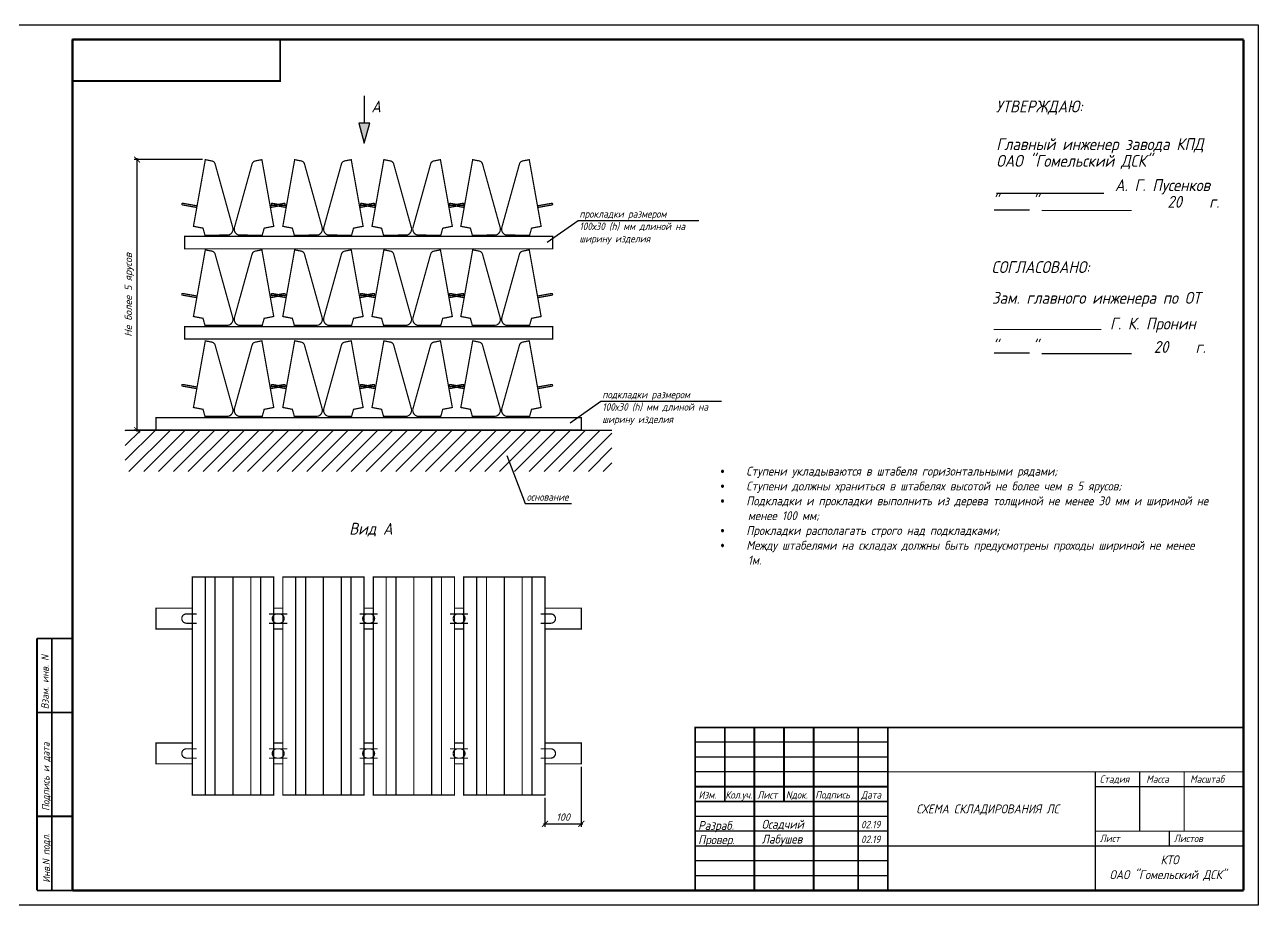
# Model space of a CAD drawing. Header units: millimetres. Extents: x -300689 to 10556, y -104928 to 107291.
# Drawn here: x -17211.2 to -16795, y 28177.7 to 28474.7 of the extents above; entities that cross this region are included whole.
import ezdxf

# ---------------------------------------------------------------- set-up
doc = ezdxf.new("R2010")
doc.units = ezdxf.units.MM
doc.layers.add('линии', color=7, linetype='Continuous')
doc.layers.add('Рамка', color=220, linetype='Continuous')
doc.layers.add('Основная', color=7, linetype='Continuous', lineweight=30)
doc.layers.add('толстая', color=7, linetype='Continuous', lineweight=60)
doc.styles.add('Ариал узк.', font='arial.ttf', dxfattribs={"width": 0.75, "height": 5})
doc.styles.add('стиль2', font='isocpeur.ttf', dxfattribs={"oblique": 15, "height": 2.5})
doc.styles.add('чертежный', font='isocpeui.ttf', dxfattribs={"width": 0.9})
doc.dimstyles.new('1-1', dxfattribs={"dimscale": 0, "dimtxt": 2.7, "dimasz": 2, "dimexe": 1, "dimexo": 1, "dimgap": 1, "dimtad": 1, "dimdec": 0, "dimzin": 0, "dimdsep": 46, "dimtxsty": 'Ариал узк.', "dimblk1": 'ARCHTICK', "dimblk2": 'ARCHTICK', "dimsah": 1, "dimcen": 3, "dimdle": 0.5, "dimclrd": 256, "dimclre": 256, "dimclrt": 256, "dimadec": 0, "dimazin": 0, "dimtfac": 1, "dimtdec": 0, "dimtofl": 0, "dimtmove": 1, "dimatfit": 3, "dimldrblk": 'DOTSMALL', "dimfxl": 0, "dimtolj": 1, "dimtzin": 0, "dimarcsym": 0})

# ---------------------------------------------------------------- blocks, each defined once
blk = doc.blocks.new('лист')
for p, q in [((0, 0), (0, 297)), ((0, 297), (420, 297)), ((420, 297), (420, 0)), ((420, 0), (0, 0))]:
    blk.add_line(p, q)
at = {"const_width": 0.8}
for points in [[(20, 292), (20, 5)], [(20, 292), (415, 292)], [(415, 5), (415, 292)], [(20, 5), (415, 5)]]:
    blk.add_lwpolyline(points, dxfattribs=at)
blk = doc.blocks.new('_ARCHTICK')
at = {"color": 0, "linetype": 'ByBlock', "ltscale": 10, "const_width": 0.15}
blk.add_lwpolyline([(-0.5, -0.5), (0.5, 0.5)], dxfattribs=at)
blk = doc.blocks.new('*D155')
at = {"layer": 'Defpoints', "color": 0, "linetype": 'ByBlock', "ltscale": 0.25}
for p in [(-17023.43, 28225.44), (-17035.69, 28214.94), (-17023.43, 28205.23)]:
    blk.add_point(p, dxfattribs=at)
at = {"layer": 'линии', "linetype": 'ByBlock', "lineweight": -2, "ltscale": 0.25}
for p, q in [((-17023.43, 28224.44), (-17023.43, 28204.23)), ((-17035.69, 28213.94), (-17035.69, 28204.23)), ((-17036.19, 28205.23), (-17022.93, 28205.23))]:
    blk.add_line(p, q, dxfattribs=at)
at = {"layer": 'линии', "linetype": 'ByBlock', "lineweight": -2, "ltscale": 0.25, "xscale": 2, "yscale": 2, "zscale": 2, "rotation": 180}
blk.add_blockref('_ARCHTICK', (-17035.69, 28205.23), dxfattribs=at)
at = {"layer": 'линии', "linetype": 'ByBlock', "lineweight": -2, "ltscale": 0.25, "xscale": 2, "yscale": 2, "zscale": 2}
blk.add_blockref('_ARCHTICK', (-17023.43, 28205.23), dxfattribs=at)
at = {"layer": 'линии', "linetype": 'ByBlock', "ltscale": 0.25, "insert": (-17029.56, 28207.48), "char_height": 2.5, "attachment_point": 5, "style": 'стиль2'}
blk.add_mtext('\\A1;100', dxfattribs=at)
blk = doc.blocks.new('_DotSmall')
at = {"color": 0, "linetype": 'ByBlock', "const_width": 0.5}
blk.add_lwpolyline([(-0.0625, 0, 1), (0.0625, 0, 1)], format="xyb", close=True, dxfattribs=at)
blk = doc.blocks.new('*D156')
at = {"layer": 'Defpoints', "color": 0, "linetype": 'ByBlock', "ltscale": 0.25}
for p in [(-17173.28, 28429.21), (-17150.26, 28429.21), (-17160.76, 28338.02)]:
    blk.add_point(p, dxfattribs=at)
at = {"layer": 'линии', "linetype": 'ByBlock', "lineweight": -2, "ltscale": 0.25}
for p, q in [((-17151.26, 28429.21), (-17174.28, 28429.21)), ((-17173.28, 28337.52), (-17173.28, 28429.71)), ((-17161.76, 28338.02), (-17174.28, 28338.02))]:
    blk.add_line(p, q, dxfattribs=at)
at = {"layer": 'линии', "linetype": 'ByBlock', "lineweight": -2, "ltscale": 0.25, "xscale": 2, "yscale": 2, "zscale": 2}
for p, rotation in [((-17173.28, 28429.21), 90), ((-17173.28, 28338.02), 270)]:
    blk.add_blockref('_ARCHTICK', p, dxfattribs=dict(at, rotation=rotation))
at = {"layer": 'линии', "linetype": 'ByBlock', "ltscale": 0.25, "insert": (-17175.91, 28383.61), "char_height": 2.5, "attachment_point": 5, "rotation": 90, "style": 'стиль2'}
blk.add_mtext('\\A1;Не более 5 ярусов', dxfattribs=at)

msp = doc.modelspace()

# ---------------------------------------------------------------- hatches: boundary and pattern name
at = {"layer": 'линии', "linetype": 'ByBlock', "ltscale": 0.25}
msp.add_hatch(color=256, dxfattribs=at).paths.add_polyline_path([(-17094.7893, 28441.4632), (-17096.6463, 28441.4632), (-17098.5033, 28441.4632), (-17096.6463, 28434.7328)])
h = msp.add_hatch(dxfattribs=at)
h.set_pattern_fill('JIS_WOOD', color=256, scale=5, style=0)
h.set_pattern_definition([(45, (-1325.98, -1575.925), (-2.5, 2.5), [])])
h.paths.add_polyline_path([(-17013.0831, 28338.0176), (-17177.2374, 28338.0176), (-17177.2374, 28324.0529), (-17013.0831, 28324.0529)])

# ---------------------------------------------------------------- linework, layer by layer
at = {"color": 7}
for p, q in [((-16920.0431, 28232.7312), (-16985.0431, 28232.7312)), ((-16920.0431, 28227.7312), (-16985.0431, 28227.7312)), ((-16920.0431, 28222.7312), (-16985.0431, 28222.7312)), ((-16920.0431, 28207.7312), (-16985.0431, 28207.7312)), ((-16920.0431, 28202.7312), (-16985.0431, 28202.7312)), ((-16920.0431, 28197.7312), (-16985.0431, 28197.7312)), ((-16920.0431, 28192.7312), (-16985.0431, 28192.7312)), ((-16920.0431, 28187.7312), (-16985.0431, 28187.7312))]:
    msp.add_line(p, q, dxfattribs=at)
at = {"lineweight": 25, "const_width": 0.6}
msp.add_lwpolyline([(-17195.0431, 28469.7312), (-17125.0431, 28469.7312), (-17125.0431, 28455.7312), (-17195.0431, 28455.7312), (-17195.0431, 28469.7312)], dxfattribs=at)
at = {"linetype": 'ByBlock', "ltscale": 0.25, "const_width": 0.42}
for points in [[(-17154.2582, 28406.7366), (-17151.032, 28406.1072), (-17150.3762, 28403.7466), (-17142.4625, 28403.7655, 0.41421356), (-17141.0012, 28406.351), (-17146.9528, 28427.7744, 0.28407904), (-17148.0336, 28428.7738), (-17150.257, 28429.2075), (-17154.2582, 28406.7366), (-17151.032, 28406.1072), (-17150.3762, 28403.7466)], [(-17127.1733, 28406.7366), (-17130.3995, 28406.1072), (-17131.0553, 28403.7466), (-17138.969, 28403.7655, -0.41421356), (-17140.4303, 28406.351), (-17134.4787, 28427.7744, -0.28407904), (-17133.3979, 28428.7738), (-17131.1745, 28429.2075), (-17127.1733, 28406.7366), (-17130.3995, 28406.1072), (-17131.0553, 28403.7466)], [(-17124.1136, 28406.7366), (-17120.8874, 28406.1072), (-17120.2316, 28403.7466), (-17112.3179, 28403.7655, 0.41421356), (-17110.8567, 28406.351), (-17116.8083, 28427.7744, 0.28407904), (-17117.8891, 28428.7738), (-17120.1124, 28429.2075), (-17124.1136, 28406.7366), (-17120.8874, 28406.1072), (-17120.2316, 28403.7466)], [(-17097.0288, 28406.7366), (-17100.255, 28406.1072), (-17100.9108, 28403.7466), (-17108.8245, 28403.7655, -0.41421356), (-17110.2858, 28406.351), (-17104.3342, 28427.7744, -0.28407904), (-17103.2533, 28428.7738), (-17101.03, 28429.2075), (-17097.0288, 28406.7366), (-17100.255, 28406.1072), (-17100.9108, 28403.7466)], [(-17094.0244, 28406.7366), (-17090.7982, 28406.1072), (-17090.1425, 28403.7466), (-17082.2288, 28403.7655, 0.41421356), (-17080.7675, 28406.351), (-17086.7191, 28427.7744, 0.28407904), (-17087.7999, 28428.7738), (-17090.0233, 28429.2075), (-17094.0244, 28406.7366), (-17090.7982, 28406.1072), (-17090.1425, 28403.7466)], [(-17066.9396, 28406.7366), (-17070.1658, 28406.1072), (-17070.8216, 28403.7466), (-17078.7353, 28403.7655, -0.41421356), (-17080.1966, 28406.351), (-17074.245, 28427.7744, -0.28407904), (-17073.1641, 28428.7738), (-17070.9408, 28429.2075), (-17066.9396, 28406.7366), (-17070.1658, 28406.1072), (-17070.8216, 28403.7466)], [(-17064.0639, 28406.7366), (-17060.8377, 28406.1072), (-17060.1819, 28403.7466), (-17052.2682, 28403.7655, 0.41421356), (-17050.807, 28406.351), (-17056.7586, 28427.7744, 0.28407904), (-17057.8394, 28428.7738), (-17060.0627, 28429.2075), (-17064.0639, 28406.7366), (-17060.8377, 28406.1072), (-17060.1819, 28403.7466)], [(-17036.9791, 28406.7366), (-17040.2053, 28406.1072), (-17040.8611, 28403.7466), (-17048.7748, 28403.7655, -0.41421356), (-17050.236, 28406.351), (-17044.2845, 28427.7744, -0.28407904), (-17043.2036, 28428.7738), (-17040.9803, 28429.2075), (-17036.9791, 28406.7366), (-17040.2053, 28406.1072), (-17040.8611, 28403.7466)], [(-17157.9526, 28413.9402, -1), (-17157.8544, 28414.4915, 1.58864924)], [(-17127.7589, 28413.9358, -1), (-17127.6608, 28414.4872, 1.58864924)], [(-17123.528, 28413.9358, 1), (-17123.6262, 28414.4872, -1.58864924)], [(-17097.6698, 28413.9358, -1), (-17097.5716, 28414.4872, 1.58864924)], [(-17093.3835, 28413.9358, 1), (-17093.4817, 28414.4872, -1.58864924)], [(-17067.7092, 28413.9358, -1), (-17067.6111, 28414.4872, 1.58864924)], [(-17063.2943, 28413.9358, 1), (-17063.3925, 28414.4872, -1.58864924)], [(-17033.3338, 28413.9358, 1), (-17033.432, 28414.4872, -1.58864924)], [(-17154.2582, 28376.32), (-17151.032, 28375.6906), (-17150.3762, 28373.33), (-17142.4625, 28373.3489, 0.41421356), (-17141.0012, 28375.9344), (-17146.9528, 28397.3578, 0.28407904), (-17148.0336, 28398.3572), (-17150.257, 28398.7909), (-17154.2582, 28376.32), (-17151.032, 28375.6906), (-17150.3762, 28373.33)], [(-17127.1733, 28376.32), (-17130.3995, 28375.6906), (-17131.0553, 28373.33), (-17138.969, 28373.3489, -0.41421356), (-17140.4303, 28375.9344), (-17134.4787, 28397.3578, -0.28407904), (-17133.3979, 28398.3572), (-17131.1745, 28398.7909), (-17127.1733, 28376.32), (-17130.3995, 28375.6906), (-17131.0553, 28373.33)], [(-17124.1136, 28376.32), (-17120.8874, 28375.6906), (-17120.2316, 28373.33), (-17112.3179, 28373.3489, 0.41421356), (-17110.8567, 28375.9344), (-17116.8083, 28397.3578, 0.28407904), (-17117.8891, 28398.3572), (-17120.1124, 28398.7909), (-17124.1136, 28376.32), (-17120.8874, 28375.6906), (-17120.2316, 28373.33)], [(-17097.0288, 28376.32), (-17100.255, 28375.6906), (-17100.9108, 28373.33), (-17108.8245, 28373.3489, -0.41421356), (-17110.2858, 28375.9344), (-17104.3342, 28397.3578, -0.28407904), (-17103.2533, 28398.3572), (-17101.03, 28398.7909), (-17097.0288, 28376.32), (-17100.255, 28375.6906), (-17100.9108, 28373.33)], [(-17094.0244, 28376.32), (-17090.7982, 28375.6906), (-17090.1425, 28373.33), (-17082.2288, 28373.3489, 0.41421356), (-17080.7675, 28375.9344), (-17086.7191, 28397.3578, 0.28407904), (-17087.7999, 28398.3572), (-17090.0233, 28398.7909), (-17094.0244, 28376.32), (-17090.7982, 28375.6906), (-17090.1425, 28373.33)], [(-17066.9396, 28376.32), (-17070.1658, 28375.6906), (-17070.8216, 28373.33), (-17078.7353, 28373.3489, -0.41421356), (-17080.1966, 28375.9344), (-17074.245, 28397.3578, -0.28407904), (-17073.1641, 28398.3572), (-17070.9408, 28398.7909), (-17066.9396, 28376.32), (-17070.1658, 28375.6906), (-17070.8216, 28373.33)], [(-17064.0639, 28376.32), (-17060.8377, 28375.6906), (-17060.1819, 28373.33), (-17052.2682, 28373.3489, 0.41421356), (-17050.807, 28375.9344), (-17056.7586, 28397.3578, 0.28407904), (-17057.8394, 28398.3572), (-17060.0627, 28398.7909), (-17064.0639, 28376.32), (-17060.8377, 28375.6906), (-17060.1819, 28373.33)], [(-17036.9791, 28376.32), (-17040.2053, 28375.6906), (-17040.8611, 28373.33), (-17048.7748, 28373.3489, -0.41421356), (-17050.236, 28375.9344), (-17044.2845, 28397.3578, -0.28407904), (-17043.2036, 28398.3572), (-17040.9803, 28398.7909), (-17036.9791, 28376.32), (-17040.2053, 28375.6906), (-17040.8611, 28373.33)], [(-17157.9526, 28383.5236, -1), (-17157.8544, 28384.0749, 1.58864924)], [(-17127.7589, 28383.5192, -1), (-17127.6608, 28384.0706, 1.58864924)], [(-17123.528, 28383.5192, 1), (-17123.6262, 28384.0706, -1.58864924)], [(-17097.6698, 28383.5192, -1), (-17097.5716, 28384.0706, 1.58864924)], [(-17093.3835, 28383.5192, 1), (-17093.4817, 28384.0706, -1.58864924)], [(-17067.7092, 28383.5192, -1), (-17067.6111, 28384.0706, 1.58864924)], [(-17063.2943, 28383.5192, 1), (-17063.3925, 28384.0706, -1.58864924)], [(-17033.3338, 28383.5192, 1), (-17033.432, 28384.0706, -1.58864924)], [(-17154.2582, 28345.6343), (-17151.032, 28345.0048), (-17150.3762, 28342.6442), (-17142.4625, 28342.6632, 0.41421356), (-17141.0012, 28345.2487), (-17146.9528, 28366.6721, 0.28407904), (-17148.0336, 28367.6715), (-17150.257, 28368.1052), (-17154.2582, 28345.6343), (-17151.032, 28345.0048), (-17150.3762, 28342.6442)], [(-17127.1733, 28345.6343), (-17130.3995, 28345.0048), (-17131.0553, 28342.6442), (-17138.969, 28342.6632, -0.41421356), (-17140.4303, 28345.2487), (-17134.4787, 28366.6721, -0.28407904), (-17133.3979, 28367.6715), (-17131.1745, 28368.1052), (-17127.1733, 28345.6343), (-17130.3995, 28345.0048), (-17131.0553, 28342.6442)], [(-17124.1136, 28345.6343), (-17120.8874, 28345.0048), (-17120.2316, 28342.6442), (-17112.3179, 28342.6632, 0.41421356), (-17110.8567, 28345.2487), (-17116.8083, 28366.6721, 0.28407904), (-17117.8891, 28367.6715), (-17120.1124, 28368.1052), (-17124.1136, 28345.6343), (-17120.8874, 28345.0048), (-17120.2316, 28342.6442)], [(-17097.0288, 28345.6343), (-17100.255, 28345.0048), (-17100.9108, 28342.6442), (-17108.8245, 28342.6632, -0.41421356), (-17110.2858, 28345.2487), (-17104.3342, 28366.6721, -0.28407904), (-17103.2533, 28367.6715), (-17101.03, 28368.1052), (-17097.0288, 28345.6343), (-17100.255, 28345.0048), (-17100.9108, 28342.6442)], [(-17094.0244, 28345.6343), (-17090.7982, 28345.0048), (-17090.1425, 28342.6442), (-17082.2288, 28342.6632, 0.41421356), (-17080.7675, 28345.2487), (-17086.7191, 28366.6721, 0.28407904), (-17087.7999, 28367.6715), (-17090.0233, 28368.1052), (-17094.0244, 28345.6343), (-17090.7982, 28345.0048), (-17090.1425, 28342.6442)], [(-17066.9396, 28345.6343), (-17070.1658, 28345.0048), (-17070.8216, 28342.6442), (-17078.7353, 28342.6632, -0.41421356), (-17080.1966, 28345.2487), (-17074.245, 28366.6721, -0.28407904), (-17073.1641, 28367.6715), (-17070.9408, 28368.1052), (-17066.9396, 28345.6343), (-17070.1658, 28345.0048), (-17070.8216, 28342.6442)], [(-17064.0639, 28345.6343), (-17060.8377, 28345.0048), (-17060.1819, 28342.6442), (-17052.2682, 28342.6632, 0.41421356), (-17050.807, 28345.2487), (-17056.7586, 28366.6721, 0.28407904), (-17057.8394, 28367.6715), (-17060.0627, 28368.1052), (-17064.0639, 28345.6343), (-17060.8377, 28345.0048), (-17060.1819, 28342.6442)], [(-17036.9791, 28345.6343), (-17040.2053, 28345.0048), (-17040.8611, 28342.6442), (-17048.7748, 28342.6632, -0.41421356), (-17050.236, 28345.2487), (-17044.2845, 28366.6721, -0.28407904), (-17043.2036, 28367.6715), (-17040.9803, 28368.1052), (-17036.9791, 28345.6343), (-17040.2053, 28345.0048), (-17040.8611, 28342.6442)], [(-17157.9526, 28352.8378, -1), (-17157.8544, 28353.3892, 1.58864924)], [(-17127.7589, 28352.8335, -1), (-17127.6608, 28353.3848, 1.58864924)], [(-17123.528, 28352.8335, 1), (-17123.6262, 28353.3848, -1.58864924)], [(-17097.6698, 28352.8335, -1), (-17097.5716, 28353.3848, 1.58864924)], [(-17093.3835, 28352.8335, 1), (-17093.4817, 28353.3848, -1.58864924)], [(-17067.7092, 28352.8335, -1), (-17067.6111, 28353.3848, 1.58864924)], [(-17063.2943, 28352.8335, 1), (-17063.3925, 28353.3848, -1.58864924)], [(-17033.3338, 28352.8335, 1), (-17033.432, 28353.3848, -1.58864924)], [(-17153.1339, 28276.0192), (-17156.614, 28276.0192, 1), (-17156.614, 28272.8692), (-17153.1339, 28272.8692)], [(-17128.7262, 28276.0192), (-17125.2462, 28276.0192, -1), (-17125.2462, 28272.8692), (-17128.7262, 28272.8692)], [(-17122.6207, 28276.0192), (-17126.1007, 28276.0192, 1), (-17126.1007, 28272.8692), (-17122.6207, 28272.8692)], [(-17098.213, 28276.0192), (-17094.733, 28276.0192, -1), (-17094.733, 28272.8692), (-17098.213, 28272.8692)], [(-17092.1075, 28276.0192), (-17095.5875, 28276.0192, 1), (-17095.5875, 28272.8692), (-17092.1075, 28272.8692)], [(-17067.6998, 28276.0192), (-17064.2197, 28276.0192, -1), (-17064.2197, 28272.8692), (-17067.6998, 28272.8692)], [(-17061.5942, 28276.0192), (-17065.0743, 28276.0192, 1), (-17065.0743, 28272.8692), (-17061.5942, 28272.8692)], [(-17037.1865, 28276.0192), (-17033.7065, 28276.0192, -1), (-17033.7065, 28272.8692), (-17037.1865, 28272.8692)], [(-17153.1339, 28227.3692), (-17156.614, 28227.3692, -1), (-17156.614, 28230.5192), (-17153.1339, 28230.5192)], [(-17128.7262, 28227.3692), (-17125.2462, 28227.3692, 1), (-17125.2462, 28230.5192), (-17128.7262, 28230.5192)], [(-17122.6207, 28227.3692), (-17126.1007, 28227.3692, -1), (-17126.1007, 28230.5192), (-17122.6207, 28230.5192)], [(-17098.213, 28227.3692), (-17094.733, 28227.3692, 1), (-17094.733, 28230.5192), (-17098.213, 28230.5192)], [(-17092.1075, 28227.3692), (-17095.5875, 28227.3692, -1), (-17095.5875, 28230.5192), (-17092.1075, 28230.5192)], [(-17067.6998, 28227.3692), (-17064.2197, 28227.3692, 1), (-17064.2197, 28230.5192), (-17067.6998, 28230.5192)], [(-17061.5942, 28227.3692), (-17065.0743, 28227.3692, -1), (-17065.0743, 28230.5192), (-17061.5942, 28230.5192)], [(-17037.1865, 28227.3692), (-17033.7065, 28227.3692, 1), (-17033.7065, 28230.5192), (-17037.1865, 28230.5192)]]:
    msp.add_lwpolyline(points, format="xyb", dxfattribs=at)
for points in [[(-17153.1284, 28413.0812), (-17157.9526, 28413.9402)], [(-17153.0303, 28413.6325), (-17157.8544, 28414.4915)], [(-17128.4012, 28413.6325), (-17123.5771, 28414.4915)], [(-17128.3031, 28413.0812), (-17123.4789, 28413.9402)], [(-17122.9839, 28413.0812), (-17127.808, 28413.9402)], [(-17122.8857, 28413.6325), (-17127.7099, 28414.4915)], [(-17098.2567, 28413.6325), (-17093.4326, 28414.4915)], [(-17098.1585, 28413.0812), (-17093.3344, 28413.9402)], [(-17092.8947, 28413.0812), (-17097.7188, 28413.9402)], [(-17092.7965, 28413.6325), (-17097.6207, 28414.4915)], [(-17068.1675, 28413.6325), (-17063.3434, 28414.4915)], [(-17068.0693, 28413.0812), (-17063.2452, 28413.9402)], [(-17062.9342, 28413.0812), (-17067.7583, 28413.9402)], [(-17062.836, 28413.6325), (-17067.6602, 28414.4915)], [(-17038.207, 28413.6325), (-17033.3829, 28414.4915)], [(-17038.1088, 28413.0812), (-17033.2847, 28413.9402)], [(-17153.1284, 28382.6646), (-17157.9526, 28383.5236)], [(-17153.0303, 28383.2159), (-17157.8544, 28384.0749)], [(-17128.4012, 28383.2159), (-17123.5771, 28384.0749)], [(-17128.3031, 28382.6646), (-17123.4789, 28383.5236)], [(-17122.9839, 28382.6646), (-17127.808, 28383.5236)], [(-17122.8857, 28383.2159), (-17127.7099, 28384.0749)], [(-17098.2567, 28383.2159), (-17093.4326, 28384.0749)], [(-17098.1585, 28382.6646), (-17093.3344, 28383.5236)], [(-17092.8947, 28382.6646), (-17097.7188, 28383.5236)], [(-17092.7965, 28383.2159), (-17097.6207, 28384.0749)], [(-17068.1675, 28383.2159), (-17063.3434, 28384.0749)], [(-17068.0693, 28382.6646), (-17063.2452, 28383.5236)], [(-17062.9342, 28382.6646), (-17067.7583, 28383.5236)], [(-17062.836, 28383.2159), (-17067.6602, 28384.0749)], [(-17038.207, 28383.2159), (-17033.3829, 28384.0749)], [(-17038.1088, 28382.6646), (-17033.2847, 28383.5236)], [(-17153.1284, 28351.9789), (-17157.9526, 28352.8378)], [(-17153.0303, 28352.5302), (-17157.8544, 28353.3892)], [(-17128.4012, 28352.5302), (-17123.5771, 28353.3892)], [(-17128.3031, 28351.9789), (-17123.4789, 28352.8378)], [(-17122.9839, 28351.9789), (-17127.808, 28352.8378)], [(-17122.8857, 28352.5302), (-17127.7099, 28353.3892)], [(-17098.2567, 28352.5302), (-17093.4326, 28353.3892)], [(-17098.1585, 28351.9789), (-17093.3344, 28352.8378)], [(-17092.8947, 28351.9789), (-17097.7188, 28352.8378)], [(-17092.7965, 28352.5302), (-17097.6207, 28353.3892)], [(-17068.1675, 28352.5302), (-17063.3434, 28353.3892)], [(-17068.0693, 28351.9789), (-17063.2452, 28352.8378)], [(-17062.9342, 28351.9789), (-17067.7583, 28352.8378)], [(-17062.836, 28352.5302), (-17067.6602, 28353.3892)], [(-17038.207, 28352.5302), (-17033.3829, 28353.3892)], [(-17038.1088, 28351.9789), (-17033.2847, 28352.8378)], [(-17154.6324, 28288.4442), (-17140.9301, 28288.4442), (-17140.9301, 28214.9442), (-17154.6324, 28214.9442), (-17154.6324, 28288.4442), (-17150.2625, 28288.4442), (-17150.2625, 28214.9442), (-17146.9583, 28214.9442), (-17146.9583, 28288.4442)], [(-17127.2278, 28288.4442), (-17140.9301, 28288.4442), (-17140.9301, 28214.9442), (-17127.2278, 28214.9442), (-17127.2278, 28288.4442), (-17131.5977, 28288.4442), (-17131.5977, 28214.9442), (-17134.9019, 28214.9442), (-17134.9019, 28288.4442)], [(-17124.1191, 28288.4442), (-17110.4169, 28288.4442), (-17110.4169, 28214.9442), (-17124.1191, 28214.9442), (-17124.1191, 28288.4442), (-17119.7492, 28288.4442), (-17119.7492, 28214.9442), (-17116.4451, 28214.9442), (-17116.4451, 28288.4442)], [(-17096.7146, 28288.4442), (-17110.4169, 28288.4442), (-17110.4169, 28214.9442), (-17096.7146, 28214.9442), (-17096.7146, 28288.4442), (-17101.0845, 28288.4442), (-17101.0845, 28214.9442), (-17104.3886, 28214.9442), (-17104.3886, 28288.4442)], [(-17093.6059, 28288.4442), (-17079.9036, 28288.4442), (-17079.9036, 28214.9442), (-17093.6059, 28214.9442), (-17093.6059, 28288.4442), (-17089.236, 28288.4442), (-17089.236, 28214.9442), (-17085.9318, 28214.9442), (-17085.9318, 28288.4442)], [(-17066.2013, 28288.4442), (-17079.9036, 28288.4442), (-17079.9036, 28214.9442), (-17066.2013, 28214.9442), (-17066.2013, 28288.4442), (-17070.5712, 28288.4442), (-17070.5712, 28214.9442), (-17073.8754, 28214.9442), (-17073.8754, 28288.4442)], [(-17063.0927, 28288.4442), (-17049.3904, 28288.4442), (-17049.3904, 28214.9442), (-17063.0927, 28214.9442), (-17063.0927, 28288.4442), (-17058.7228, 28288.4442), (-17058.7228, 28214.9442), (-17055.4186, 28214.9442), (-17055.4186, 28288.4442)], [(-17035.6881, 28288.4442), (-17049.3904, 28288.4442), (-17049.3904, 28214.9442), (-17035.6881, 28214.9442), (-17035.6881, 28288.4442), (-17040.058, 28288.4442), (-17040.058, 28214.9442), (-17043.3622, 28214.9442), (-17043.3622, 28288.4442)], [(-17154.6324, 28277.9442), (-17166.8914, 28277.9442), (-17166.8914, 28270.9442), (-17154.6324, 28270.9442)], [(-17127.2278, 28277.9442), (-17124.1191, 28277.9442)], [(-17096.7146, 28277.9442), (-17093.6059, 28277.9442)], [(-17066.2013, 28277.9442), (-17063.0927, 28277.9442)], [(-17035.6881, 28277.9442), (-17023.4291, 28277.9442), (-17023.4291, 28270.9442), (-17035.6881, 28270.9442)], [(-17124.1191, 28270.9442), (-17127.2278, 28270.9442)], [(-17093.6059, 28270.9442), (-17096.7146, 28270.9442)], [(-17063.0927, 28270.9442), (-17066.2013, 28270.9442)], [(-17154.6324, 28225.4442), (-17166.8914, 28225.4442), (-17166.8914, 28232.4442), (-17154.6324, 28232.4442)], [(-17124.1191, 28232.4442), (-17127.2278, 28232.4442)], [(-17093.6059, 28232.4442), (-17096.7146, 28232.4442)], [(-17063.0927, 28232.4442), (-17066.2013, 28232.4442)], [(-17035.6881, 28225.4442), (-17023.4291, 28225.4442), (-17023.4291, 28232.4442), (-17035.6881, 28232.4442)], [(-17127.2278, 28225.4442), (-17124.1191, 28225.4442)], [(-17096.7146, 28225.4442), (-17093.6059, 28225.4442)], [(-17066.2013, 28225.4442), (-17063.0927, 28225.4442)]]:
    msp.add_lwpolyline(points, dxfattribs=at)
for points in [[(-17157.257, 28403.3199), (-17033.0635, 28403.3199), (-17033.0635, 28399.1199), (-17157.257, 28399.1199)], [(-17157.257, 28372.9034), (-17033.0635, 28372.9034), (-17033.0635, 28368.7034), (-17157.257, 28368.7034)], [(-17166.8914, 28342.2176), (-17023.4291, 28342.2176), (-17023.4291, 28338.0176), (-17166.8914, 28338.0176)]]:
    msp.add_lwpolyline(points, close=True, dxfattribs=at)
at = {"color": 7}
for points, const_width in [([(-17207.0431, 28182.7312), (-17207.0431, 28267.7312)], 0.6), ([(-16800.0431, 28237.7312), (-16985.0431, 28237.7312), (-16985.0431, 28182.7312)], 0.6), ([(-16975.0431, 28212.7312), (-16975.0431, 28237.7312)], 0.6), ([(-16965.0431, 28182.7312), (-16965.0431, 28237.7312)], 0.6), ([(-16955.0431, 28212.7312), (-16955.0431, 28237.7312)], 0.6), ([(-16945.0431, 28182.7312), (-16945.0431, 28237.7312)], 0.6), ([(-16930.0431, 28182.7312), (-16930.0431, 28237.7312)], 0.6), ([(-16920.0431, 28182.7312), (-16920.0431, 28237.7312)], 0.6), ([(-16800.0431, 28222.7312), (-16920.0431, 28222.7312)], 0.4), ([(-16850.0431, 28182.7312), (-16850.0431, 28222.7312)], 0.4), ([(-16835.0431, 28202.7312), (-16835.0431, 28222.7312)], 0.4), ([(-16820.0431, 28202.7312), (-16820.0431, 28222.7312)], 0.4), ([(-16920.0431, 28217.7312), (-16985.0431, 28217.7312)], 0.6), ([(-16800.0431, 28217.7312), (-16850.0431, 28217.7312)], 0.4), ([(-16920.0431, 28212.7312), (-16985.0431, 28212.7312)], 0.6), ([(-16800.0431, 28202.7312), (-16850.0431, 28202.7312)], 0.4), ([(-16825.0431, 28197.7312), (-16825.0431, 28202.7312)], 0.4), ([(-16800.0431, 28197.7312), (-16920.0431, 28197.7312)], 0.4)]:
    msp.add_lwpolyline(points, dxfattribs=dict(at, const_width=const_width))
at = {"layer": 'линии', "linetype": 'ByBlock', "ltscale": 0.25}
for points in [[(-17096.6463, 28450.7407), (-17096.6463, 28441.4632), (-17098.5033, 28441.4632), (-17096.6463, 28434.7328), (-17094.7893, 28441.4632), (-17096.6463, 28441.4632)], [(-17034.907, 28401.3861), (-17024.5203, 28408.6936), (-16983.8059, 28408.6936)], [(-17027.1816, 28340.4675), (-17016.7948, 28347.7751), (-16976.0805, 28347.7751)], [(-17048.5717, 28329.417), (-17042.3269, 28313.2435), (-17026.7269, 28313.2435)]]:
    msp.add_lwpolyline(points, dxfattribs=at)
at = {"layer": 'Основная', "linetype": 'ByBlock', "ltscale": 0.25}
msp.add_line((-17177.2374, 28338.0176), (-17013.0831, 28338.0176), dxfattribs=at)
at = {"layer": 'Рамка', "color": 7, "const_width": 0.6}
for points in [[(-17207.0431, 28267.7312), (-17195.0431, 28267.7312)], [(-17202.0431, 28182.7312), (-17202.0431, 28267.7312)], [(-17207.0431, 28242.7312), (-17195.0431, 28242.7312)], [(-17207.0431, 28207.7312), (-17195.0431, 28207.7312)], [(-17207.0431, 28182.7312), (-17195.0431, 28182.7312)]]:
    msp.add_lwpolyline(points, dxfattribs=at)
at = {"layer": 'толстая', "lineweight": 25, "const_width": 0.42}
for points in [[(-16847.1349, 28417.8754), (-16883.4678, 28417.8754)], [(-16884.1882, 28412.2589), (-16872.144, 28412.2589)], [(-16868.1293, 28412.0587), (-16837.8184, 28412.0587)], [(-16848.016, 28371.9386), (-16884.3489, 28371.9386)], [(-16884.1882, 28363.9669), (-16872.144, 28363.9669)]]:
    msp.add_lwpolyline(points, dxfattribs=at)
at = {"layer": 'толстая', "lineweight": 60, "const_width": 0.42}
msp.add_lwpolyline([(-16868.1293, 28363.7667), (-16837.8184, 28363.7667)], dxfattribs=at)

# ---------------------------------------------------------------- block references
msp.add_blockref('лист', (-17215.0431, 28177.7312))

# ---------------------------------------------------------------- texts
at = {"lineweight": 25, "style": 'чертежный', "width": 0.9}
for s, p in [('Главный инженер завода КПД', (-16883.4297, 28432.4316)), ('ОАО "Гомельский ДСК"', (-16883.4297, 28426.8092)), ('А. Г. Пусенков', (-16843.4263, 28418.6097)), ('"     "                   20    г.', (-16884.8421, 28412.9872)), ('СОГЛАСОВАНО:', (-16885.0246, 28390.9722)), ('Зам. главного инженера по ОТ                          ', (-16884.882, 28380.6038)), ('Г. К. Пронин                            ', (-16845.0864, 28371.9309)), ('"     "                 20    г.', (-16884.8311, 28364.055))]:
    msp.add_text(s, height=4, dxfattribs=at).set_placement(p)
at = {"color": 7, "style": 'чертежный', "width": 0.9}
for s, rotation, p in [('Взам. инв. N', 90, (-17203.0719, 28243.8531)), ('Подпись и дата', 90, (-17202.8108, 28209.5731)), ('Инв.N подл.', 91.109568, (-17202.5452, 28185.3556))]:
    msp.add_text(s, height=2.5, rotation=rotation, dxfattribs=at).set_placement(p)
for s, p in [('Стадия    Масса     Масштаб', (-16848.5369, 28219.0415)), ('Изм.', (-16983.8649, 28213.7312)), ('Кол.уч.', (-16974.8283, 28213.7312)), ('Лист', (-16964.0431, 28213.7312)), ('Nдок.', (-16954.4137, 28213.7333)), ('Подпись', (-16944.4875, 28213.7617)), ('Дата', (-16929.0431, 28213.7312)), ('02.19', (-16929.0431, 28203.7312)), ('02.19', (-16929.0431, 28198.7312)), ('Лист', (-16848.5369, 28199.0415)), ('Листов', (-16823.5369, 28199.0415))]:
    msp.add_text(s, height=2.5, dxfattribs=at).set_placement(p)
at = {"lineweight": 25, "attachment_point": 1, "style": 'чертежный'}
for s, insert, char_height, width in [('прокладки размером\\P100х30 (h) мм длиной на\\Pширину изделия', (-17024.0492, 28412.1496), 2.5, 164.073141), ('подкладки размером\\P100х30 (h) мм длиной на\\Pширину изделия', (-17016.3237, 28351.231), 2.5, 164.073141), ('{\\fSymbol|b0|i1|c2|p18;·{\\W6.660937; }}Ступени укладываются в штабеля горизонтальными рядами;\\P{\\fSymbol|b0|i1|c2|p18;·{\\W6.660937; }}Ступени должны храниться в штабелях высотой не более чем в 5 ярусов;\\P{\\fSymbol|b0|i1|c2|p18;·{\\W6.660937; }}Подкладки и прокладки выполнить из дерева толщиной не менее 30 мм и шириной не \\P{\\W4.829268; }менее 100 мм;\\P{\\fSymbol|b0|i1|c2|p18;·{\\W6.660937; }}Прокладки располагать строго над подкладками; \\P{\\fSymbol|b0|i1|c2|p18;·{\\W6.660937; }}Между штабелями на складах должны быть предусмотрены проходы шириной не менее \\P{\\W4.829268; }1м.', (-16976.4511, 28325.6438), 3, 167.764167), ('основание', (-17041.8559, 28316.6995), 2.5, 164.073141), ('{\\W5.145087; }  СХЕМА СКЛАДИРОВАНИЯ ЛС', (-16923.677, 28211.745), 3, 71.569418), ('\\pt5;Разраб.', (-16984.0102, 28206.1719), 3, 5.777107), ('Осадчий', (-16962.5737, 28206.564), 3, 5.777107), ('\\pt5;Провер.', (-16984.0102, 28201.3594), 3, 5.777107), ('Лабушев', (-16962.5737, 28201.564), 3, 5.777107), ('\\pt5.0001;          КТО\\PОАО "Гомельский ДСК"', (-16845.1929, 28194.5776), 3, 41.705218)]:
    msp.add_mtext(s, dxfattribs=dict(at, insert=insert, char_height=char_height, width=width))
at = {"layer": 'толстая', "lineweight": 25, "style": 'чертежный', "width": 0.9}
for s, p in [('А', (-17094.2689, 28445.1083)), ('УТВЕРЖДАЮ:', (-16883.5514, 28445.1461)), ('Вид А', (-17101.7217, 28302.7385))]:
    msp.add_text(s, height=4, dxfattribs=at).set_placement(p)

# ---------------------------------------------------------------- dimensions: what is measured, and where the dimension line sits
at = {"layer": 'линии', "linetype": 'ByBlock', "ltscale": 0.25}
dim = msp.add_linear_dim(base=(-17173.283, 28429.2075), p1=(-17160.7635, 28338.0176), p2=(-17150.257, 28429.2075), angle=90, text='Не более 5 ярусов', dimstyle='1-1', override={"dimscale": 1, "dimtxsty": 'стиль2'}, dxfattribs=at)
dim.commit()
dim.dimension.update_dxf_attribs({"geometry": '*D156', "text_midpoint": (-17175.908, 28383.6126)})
dim = msp.add_linear_dim(base=(-17023.4291, 28205.227), p1=(-17035.6881, 28214.9442), p2=(-17023.4291, 28225.4442), text='100', dimstyle='1-1', override={"dimscale": 1, "dimtxsty": 'стиль2'}, dxfattribs=at)
dim.commit()
dim.dimension.update_dxf_attribs({"geometry": '*D155', "text_midpoint": (-17029.5586, 28207.477)})

doc.saveas('drawing.dxf')
